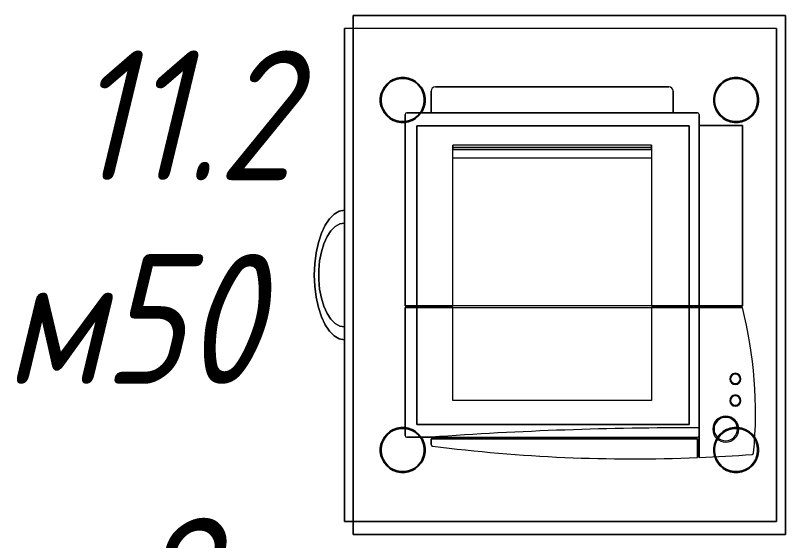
# Model space of a CAD drawing. Header units: millimetres. Extents: x -32954 to 151739, y -65671 to 56243.
# Drawn here: x -3833 to -2942, y -60944 to -60337 of the extents above; entities that cross this region are included whole.
import ezdxf

# ---------------------------------------------------------------- set-up
doc = ezdxf.new("R2010")
doc.units = ezdxf.units.MM
for name, color, linetype, lineweight in [('I-FURN', 7, 'Continuous', 9), ('I-FURN-IDEN', 7, 'Continuous', 9), ('M-EQPM', 7, 'Continuous', 9), ('M-EQPM-IDEN', 7, 'Continuous', 9)]:
    doc.layers.add(name, color=color, linetype=linetype, lineweight=lineweight)
doc.styles.add('GOST Common_I', font='GOST_Common Italic.ttf', dxfattribs={"width": 0.9, "height": 150})

# ---------------------------------------------------------------- blocks, each defined once
blk = doc.blocks.new('11-14_МФУ_ принтер - ГКБ_МФУ _2-10171861-О_ТХ_01')
at = {"layer": 'M-EQPM'}
for p, q in [((135, 217.5), (-135, 217.5)), ((-135, 217.5), (135, 217.5)), ((-140, 212.5), (-140, 187.5)), ((-140, 187.5), (-140, 212.5)), ((140, 187.5), (140, 212.5)), ((140, 212.5), (140, 187.5)), ((168, 187.5), (-168, 187.5)), ((-168, 187.5), (168, 187.5)), ((-140, 187.5), (140, 187.5)), ((140, 187.5), (-140, 187.5)), ((-170, 185.5), (-170, -35.5)), ((-170, -35.5), (-170, 185.5)), ((170, -35.5), (170, 185.5)), ((170, 185.5), (170, -35.5)), ((158.43, 172.22), (-156.57, 172.22)), ((-156.57, 172.22), (-156.57, -172.78)), ((-156.57, -172.78), (-156.57, 172.22)), ((-156.57, 172.22), (158.43, 172.22)), ((158.43, -172.78), (158.43, 172.22)), ((158.43, 172.22), (158.43, -172.78)), ((220, 172.8), (170, 172.8)), ((170, 172.8), (170, -35.5)), ((170, -35.5), (170, 172.8)), ((170, 172.8), (220, 172.8)), ((220, -35.5), (220, 172.8)), ((220, 172.8), (220, -35.5)), ((-115, 145), (-115, 150)), ((-115, 150), (-115, 147.5)), ((-115, 147.5), (-115, 150)), ((-115, 150), (-115, 145)), ((115, 150), (-115, 150)), ((115, 150), (-115, 150)), ((115, 150), (-115, 150)), ((115, 150), (-115, 150)), ((115, 147.5), (-115, 147.5)), ((115, 147.5), (-115, 147.5)), ((-115, -35.5), (-115, 145)), ((-115, 145), (115, 145)), ((-115, 135), (-115, 145)), ((115, 145), (-115, 145)), ((115, 145), (-115, 145)), ((115, 145), (-115, 145)), ((115, 145), (115, 150)), ((115, 150), (115, 147.5)), ((115, 147.5), (115, 150)), ((115, 150), (115, 145)), ((115, 145), (115, -35.5)), ((115, 145), (115, 135)), ((-115, -35.5), (-115, 135)), ((115, 135), (-115, 135)), ((115, 135), (115, -35.5)), ((-170, -35.5), (-115, -35.5)), ((170, -35.5), (-170, -35.5)), ((115, -35.5), (-115, -35.5)), ((115, -35.5), (170, -35.5)), ((170, -35.5), (220, -35.5)), ((220, -35.5), (170, -35.5)), ((-115, -37.5), (-170, -37.5)), ((-170, -37.5), (-170, -185.5)), ((-170, -185.5), (-170, -37.5)), ((-170, -37.5), (170, -37.5)), ((-115, -145), (-115, -37.5)), ((-115, -37.5), (115, -37.5)), ((-115, -145), (-115, -37.5)), ((170, -37.5), (115, -37.5)), ((115, -37.5), (115, -145)), ((115, -37.5), (115, -145)), ((220, -37.5), (170, -37.5)), ((170, -37.5), (170, -210.96)), ((170, -37.5), (220, -37.5)), ((170, -210.96), (170, -37.5)), ((170, -185.5), (170, -37.5)), ((170, -37.5), (170, -176.67)), ((115, -145), (-115, -145)), ((-156.57, -172.78), (158.43, -172.78)), ((158.43, -172.78), (-156.57, -172.78)), ((170, -185.5), (170, -176.67)), ((-168, -187.5), (168, -187.5)), ((-145, -187.5), (-168, -187.5)), ((-140, -187.5), (-145, -187.5)), ((-140, -187.5), (168, -187.5)), ((168, -189.5), (-140, -189.5)), ((-140, -189.5), (-140, -195.98)), ((-140, -195.98), (-140, -189.5)), ((-140, -189.5), (168, -189.5)), ((168, -189.5), (-140, -189.5)), ((-140, -189.5), (-140, -195.98)), ((-140, -195.98), (-140, -189.5)), ((-140, -189.5), (168, -189.5)), ((168, -189.5), (-140, -189.5)), ((-140, -189.5), (-140, -195.98)), ((-140, -195.98), (-140, -189.5)), ((-140, -189.5), (168, -189.5)), ((168, -211.04), (168, -189.5)), ((168, -189.5), (168, -211.04)), ((168, -211.04), (168, -189.5)), ((168, -189.5), (168, -211.04)), ((168, -211.04), (168, -189.5)), ((168, -189.5), (168, -211.04))]:
    blk.add_line(p, q, dxfattribs=at)
for centre, radius, start, end in [((-135, 212.5), 5, 90, 180), ((-135, 212.5), 5, 90, 180), ((135, 212.5), 5, 0, 90), ((135, 212.5), 5, 0, 90), ((-168, 185.5), 2, 90, 180), ((-168, 185.5), 2, 90, 180), ((168, 185.5), 2, 0, 90), ((168, 185.5), 2, 0, 90), ((-253.01, -158.64), 488.27, 354.48011, 14.36548), ((-253.01, -158.64), 488.27, 354.48011, 14.36548), ((211.89, -120.06), 6.5, 0, 180), ((211.89, -120.06), 6.5, 0, 180), ((211.89, -120.06), 5.5, 0, 180), ((211.89, -120.06), 5.5, 0, 180), ((211.89, -120.06), 6.5, 180, 360), ((211.89, -120.06), 6.5, 180, 360), ((211.89, -120.06), 5.5, 180, 360), ((211.89, -120.06), 5.5, 180, 0), ((211.89, -145.06), 6.5, 0, 180), ((211.89, -145.06), 6.5, 0, 180), ((211.89, -145.06), 5.5, 0, 180), ((211.89, -145.06), 5.5, 0, 180), ((211.89, -145.06), 6.5, 180, 360), ((211.89, -145.06), 6.5, 180, 360), ((211.89, -145.06), 5.5, 180, 360), ((211.89, -145.06), 5.5, 180, 0), ((200.75, -178.08), 15, 0, 180), ((200.75, -178.08), 15, 360, 180), ((200.75, -178.08), 13.5, 0, 180), ((200.75, -178.08), 13.5, 0, 180), ((157.16, -4253.11), 4076.46, 89.81958, 94.18042), ((157.16, -4253.11), 4076.46, 89.81958, 94.18042), ((200.75, -178.08), 15, 180, 360), ((200.75, -178.08), 15, 180, 360), ((200.75, -178.08), 13.5, 180, 360), ((200.75, -178.08), 13.5, 180, 0), ((-168, -185.5), 2, 180, 270), ((-168, -185.5), 2, 180, 270), ((168, -185.5), 2, 270, 0), ((168, -185.5), 2, 270, 0), ((-138.25, -195.98), 1.75, 180, 270), ((-138.25, -195.98), 1.75, 180, 270), ((-138.25, -195.98), 1.75, 180, 270), ((-138.25, -195.98), 1.75, 180, 270), ((-138.25, -195.98), 1.75, 180, 270), ((-138.25, -195.98), 1.75, 180, 270), ((94.37, 1624.07), 1836.58, 262.72342, 272.29775), ((94.37, 1624.07), 1836.58, 262.72342, 272.29775), ((94.37, 1624.07), 1836.58, 262.72342, 272.29775), ((94.37, 1624.07), 1836.58, 262.72342, 272.29775), ((94.37, 1624.07), 1836.58, 262.72342, 272.29775), ((94.37, 1624.07), 1836.58, 262.72342, 272.29775), ((94.37, 1624.07), 1836.58, 272.3602, 274.27152), ((94.37, 1624.07), 1836.58, 272.3602, 274.27152), ((231.01, -205.42), 2, 274.27152, 354.48011), ((231.01, -205.42), 2, 274.27152, 354.48011)]:
    blk.add_arc(centre, radius, start, end, dxfattribs=at)
blk = doc.blocks.new('М50_Тумба под МФУ - Тумба под МФУ _ТС_-8765143-О_ТХ_01')
at = {"layer": 'I-FURN'}
for p, q in [((500, -10), (-100, -10)), ((-100, -10), (-100, -510)), ((-100, -510), (-100, -10)), ((-100, -10), (500, -10)), ((500, -510), (500, -10)), ((500, -10), (500, -510)), ((484.85, -20.37), (-85, -20.37)), ((-85, -20.37), (484.85, -20.37)), ((-85, -20.37), (-85, -520)), ((-85, -20.37), (-85, -520)), ((484.85, -520), (484.85, -20.37)), ((484.85, -20.37), (484.85, -520)), ((-13.18, -43.67), (-17.11, -45.93)), ((-17.11, -45.93), (-13.18, -43.67)), ((-8.92, -42.12), (-13.18, -43.67)), ((-13.18, -43.67), (-8.92, -42.12)), ((-12.76, -44.57), (-8.66, -43.08)), ((-8.66, -43.08), (-12.76, -44.57)), ((-4.46, -41.33), (-8.92, -42.12)), ((-8.92, -42.12), (-4.46, -41.33)), ((-8.66, -43.08), (-4.37, -42.33)), ((-4.37, -42.33), (-8.66, -43.08)), ((0.07, -41.33), (-4.46, -41.33)), ((-4.46, -41.33), (0.07, -41.33)), ((-4.37, -42.33), (-0.01, -42.33)), ((-0.01, -42.33), (-4.37, -42.33)), ((-0.01, -42.33), (4.28, -43.08)), ((4.28, -43.08), (-0.01, -42.33)), ((4.54, -42.12), (0.07, -41.33)), ((0.07, -41.33), (4.54, -42.12)), ((4.28, -43.08), (8.37, -44.57)), ((8.37, -44.57), (4.28, -43.08)), ((8.8, -43.67), (4.54, -42.12)), ((4.54, -42.12), (8.8, -43.67)), ((12.72, -45.93), (8.8, -43.67)), ((8.8, -43.67), (12.72, -45.93)), ((391.2, -43.67), (387.28, -45.93)), ((387.28, -45.93), (391.2, -43.67)), ((395.46, -42.12), (391.2, -43.67)), ((391.2, -43.67), (395.46, -42.12)), ((391.63, -44.57), (395.72, -43.08)), ((395.72, -43.08), (391.63, -44.57)), ((399.93, -41.33), (395.46, -42.12)), ((395.46, -42.12), (399.93, -41.33)), ((395.72, -43.08), (400.01, -42.33)), ((400.01, -42.33), (395.72, -43.08)), ((404.46, -41.33), (399.93, -41.33)), ((399.93, -41.33), (404.46, -41.33)), ((400.01, -42.33), (404.37, -42.33)), ((404.37, -42.33), (400.01, -42.33)), ((404.37, -42.33), (408.66, -43.08)), ((408.66, -43.08), (404.37, -42.33)), ((408.92, -42.12), (404.46, -41.33)), ((404.46, -41.33), (408.92, -42.12)), ((408.66, -43.08), (412.76, -44.57)), ((412.76, -44.57), (408.66, -43.08)), ((413.18, -43.67), (408.92, -42.12)), ((408.92, -42.12), (413.18, -43.67)), ((417.11, -45.93), (413.18, -43.67)), ((413.18, -43.67), (417.11, -45.93)), ((-23.49, -52.32), (-25.76, -56.24)), ((-25.76, -56.24), (-23.49, -52.32)), ((-24.85, -56.67), (-22.67, -52.89)), ((-22.67, -52.89), (-24.85, -56.67)), ((-20.58, -48.85), (-23.49, -52.32)), ((-23.49, -52.32), (-20.58, -48.85)), ((-22.67, -52.89), (-19.87, -49.55)), ((-19.87, -49.55), (-22.67, -52.89)), ((-17.11, -45.93), (-20.58, -48.85)), ((-20.58, -48.85), (-17.11, -45.93)), ((-19.87, -49.55), (-16.53, -46.75)), ((-16.53, -46.75), (-19.87, -49.55)), ((-16.53, -46.75), (-12.76, -44.57)), ((-12.76, -44.57), (-16.53, -46.75)), ((8.37, -44.57), (12.15, -46.75)), ((12.15, -46.75), (8.37, -44.57)), ((12.15, -46.75), (15.49, -49.55)), ((15.49, -49.55), (12.15, -46.75)), ((16.19, -48.85), (12.72, -45.93)), ((12.72, -45.93), (16.19, -48.85)), ((15.49, -49.55), (18.29, -52.89)), ((18.29, -52.89), (15.49, -49.55)), ((19.11, -52.32), (16.19, -48.85)), ((16.19, -48.85), (19.11, -52.32)), ((18.29, -52.89), (20.47, -56.67)), ((20.47, -56.67), (18.29, -52.89)), ((21.37, -56.24), (19.11, -52.32)), ((19.11, -52.32), (21.37, -56.24)), ((380.89, -52.32), (378.63, -56.24)), ((378.63, -56.24), (380.89, -52.32)), ((379.53, -56.67), (381.71, -52.89)), ((381.71, -52.89), (379.53, -56.67)), ((383.81, -48.85), (380.89, -52.32)), ((380.89, -52.32), (383.81, -48.85)), ((381.71, -52.89), (384.51, -49.55)), ((384.51, -49.55), (381.71, -52.89)), ((387.28, -45.93), (383.81, -48.85)), ((383.81, -48.85), (387.28, -45.93)), ((384.51, -49.55), (387.85, -46.75)), ((387.85, -46.75), (384.51, -49.55)), ((387.85, -46.75), (391.63, -44.57)), ((391.63, -44.57), (387.85, -46.75)), ((412.76, -44.57), (416.53, -46.75)), ((416.53, -46.75), (412.76, -44.57)), ((416.53, -46.75), (419.87, -49.55)), ((419.87, -49.55), (416.53, -46.75)), ((420.58, -48.85), (417.11, -45.93)), ((417.11, -45.93), (420.58, -48.85)), ((419.87, -49.55), (422.67, -52.89)), ((422.67, -52.89), (419.87, -49.55)), ((423.49, -52.32), (420.58, -48.85)), ((420.58, -48.85), (423.49, -52.32)), ((422.67, -52.89), (424.85, -56.67)), ((423.1, -53.64), (422.67, -52.89)), ((425.76, -56.24), (423.49, -52.32)), ((423.49, -52.32), (425.76, -56.24)), ((-27.31, -60.5), (-28.09, -64.97)), ((-28.09, -64.97), (-27.31, -60.5)), ((-25.76, -56.24), (-27.31, -60.5)), ((-27.31, -60.5), (-25.76, -56.24)), ((-27.1, -65.05), (-26.34, -60.76)), ((-26.34, -60.76), (-27.1, -65.05)), ((-26.34, -60.76), (-24.85, -56.67)), ((-24.85, -56.67), (-26.34, -60.76)), ((20.47, -56.67), (21.96, -60.76)), ((21.96, -60.76), (20.47, -56.67)), ((22.92, -60.5), (21.37, -56.24)), ((21.37, -56.24), (22.92, -60.5)), ((21.96, -60.76), (22.71, -65.05)), ((22.71, -65.05), (21.96, -60.76)), ((23.71, -64.97), (22.92, -60.5)), ((22.92, -60.5), (23.71, -64.97)), ((377.08, -60.5), (376.29, -64.97)), ((376.29, -64.97), (377.08, -60.5)), ((378.63, -56.24), (377.08, -60.5)), ((377.08, -60.5), (378.63, -56.24)), ((377.29, -65.05), (378.04, -60.76)), ((378.04, -60.76), (377.29, -65.05)), ((378.04, -60.76), (379.53, -56.67)), ((379.53, -56.67), (378.04, -60.76)), ((424.85, -56.67), (423.1, -53.64)), ((424.85, -56.67), (426.34, -60.76)), ((425.14, -57.47), (424.85, -56.67)), ((426.34, -60.76), (425.14, -57.47)), ((427.31, -60.5), (425.76, -56.24)), ((425.76, -56.24), (427.31, -60.5)), ((426.34, -60.76), (427.1, -65.05)), ((426.49, -61.61), (426.34, -60.76)), ((427.1, -65.05), (426.49, -61.61)), ((428.09, -64.97), (427.31, -60.5)), ((427.31, -60.5), (428.09, -64.97)), ((-28.09, -64.97), (-28.09, -69.5)), ((-28.09, -69.5), (-28.09, -64.97)), ((-28.09, -69.5), (-27.31, -73.96)), ((-27.31, -73.96), (-28.09, -69.5)), ((-27.1, -69.41), (-27.1, -65.05)), ((-27.1, -65.05), (-27.1, -69.41)), ((-26.34, -73.7), (-27.1, -69.41)), ((-27.1, -69.41), (-26.34, -73.7)), ((22.71, -69.41), (21.96, -73.7)), ((21.96, -73.7), (22.71, -69.41)), ((22.71, -65.05), (22.71, -69.41)), ((22.71, -69.41), (22.71, -65.05)), ((22.92, -73.96), (23.71, -69.5)), ((23.71, -69.5), (22.92, -73.96)), ((23.71, -69.5), (23.71, -64.97)), ((23.71, -64.97), (23.71, -69.5)), ((376.29, -64.97), (376.29, -69.5)), ((376.29, -69.5), (376.29, -64.97)), ((376.29, -69.5), (377.08, -73.96)), ((377.08, -73.96), (376.29, -69.5)), ((377.29, -69.41), (377.29, -65.05)), ((377.29, -65.05), (377.29, -69.41)), ((378.04, -73.7), (377.29, -69.41)), ((377.29, -69.41), (377.9, -72.86)), ((427.1, -69.41), (426.34, -73.7)), ((426.34, -73.7), (427.1, -69.41)), ((427.1, -65.05), (427.1, -69.41)), ((427.1, -65.91), (427.1, -65.05)), ((427.1, -69.41), (427.1, -65.91)), ((427.31, -73.96), (428.09, -69.5)), ((428.09, -69.5), (427.31, -73.96)), ((428.09, -69.5), (428.09, -64.97)), ((428.09, -64.97), (428.09, -69.5)), ((-27.31, -73.96), (-25.76, -78.22)), ((-25.76, -78.22), (-27.31, -73.96)), ((-24.85, -77.8), (-26.34, -73.7)), ((-26.34, -73.7), (-24.85, -77.8)), ((-25.76, -78.22), (-23.49, -82.15)), ((-23.49, -82.15), (-25.76, -78.22)), ((-22.67, -81.57), (-24.85, -77.8)), ((-24.85, -77.8), (-22.67, -81.57)), ((20.47, -77.8), (18.29, -81.57)), ((18.29, -81.57), (20.47, -77.8)), ((19.11, -82.15), (21.37, -78.22)), ((21.37, -78.22), (19.11, -82.15)), ((21.96, -73.7), (20.47, -77.8)), ((20.47, -77.8), (21.96, -73.7)), ((21.37, -78.22), (22.92, -73.96)), ((22.92, -73.96), (21.37, -78.22)), ((377.08, -73.96), (378.63, -78.22)), ((378.63, -78.22), (377.08, -73.96)), ((377.9, -72.86), (378.04, -73.7)), ((379.53, -77.8), (378.04, -73.7)), ((378.04, -73.7), (379.24, -76.99)), ((378.63, -78.22), (380.89, -82.15)), ((380.89, -82.15), (378.63, -78.22)), ((379.24, -76.99), (379.53, -77.8)), ((381.71, -81.57), (379.53, -77.8)), ((379.53, -77.8), (381.71, -81.57)), ((424.85, -77.8), (422.67, -81.57)), ((422.67, -81.57), (424.85, -77.8)), ((423.49, -82.15), (425.76, -78.22)), ((425.76, -78.22), (423.49, -82.15)), ((426.34, -73.7), (424.85, -77.8)), ((424.85, -77.8), (426.34, -73.7)), ((425.76, -78.22), (427.31, -73.96)), ((427.31, -73.96), (425.76, -78.22)), ((-23.49, -82.15), (-20.58, -85.62)), ((-20.58, -85.62), (-23.49, -82.15)), ((-19.87, -84.91), (-22.67, -81.57)), ((-22.67, -81.57), (-19.87, -84.91)), ((-20.58, -85.62), (-17.11, -88.53)), ((-17.11, -88.53), (-20.58, -85.62)), ((-16.53, -87.71), (-19.87, -84.91)), ((-19.87, -84.91), (-16.53, -87.71)), ((-17.11, -88.53), (-13.18, -90.8)), ((-13.18, -90.8), (-17.11, -88.53)), ((-12.76, -89.89), (-16.53, -87.71)), ((-16.53, -87.71), (-12.76, -89.89)), ((12.15, -87.71), (8.37, -89.89)), ((8.37, -89.89), (12.15, -87.71)), ((8.8, -90.8), (12.72, -88.53)), ((12.72, -88.53), (8.8, -90.8)), ((15.49, -84.91), (12.15, -87.71)), ((12.15, -87.71), (15.49, -84.91)), ((12.72, -88.53), (16.19, -85.62)), ((16.19, -85.62), (12.72, -88.53)), ((18.29, -81.57), (15.49, -84.91)), ((15.49, -84.91), (18.29, -81.57)), ((16.19, -85.62), (19.11, -82.15)), ((19.11, -82.15), (16.19, -85.62)), ((380.89, -82.15), (383.81, -85.62)), ((383.81, -85.62), (380.89, -82.15)), ((384.51, -84.91), (381.71, -81.57)), ((381.71, -81.57), (384.51, -84.91)), ((383.81, -85.62), (387.28, -88.53)), ((387.28, -88.53), (383.81, -85.62)), ((387.85, -87.71), (384.51, -84.91)), ((384.51, -84.91), (387.85, -87.71)), ((387.28, -88.53), (391.2, -90.8)), ((391.2, -90.8), (387.28, -88.53)), ((391.63, -89.89), (387.85, -87.71)), ((387.85, -87.71), (391.63, -89.89)), ((416.53, -87.71), (412.76, -89.89)), ((412.76, -89.89), (416.53, -87.71)), ((413.18, -90.8), (417.11, -88.53)), ((417.11, -88.53), (413.18, -90.8)), ((419.87, -84.91), (416.53, -87.71)), ((416.53, -87.71), (419.87, -84.91)), ((417.11, -88.53), (420.58, -85.62)), ((420.58, -85.62), (417.11, -88.53)), ((422.67, -81.57), (419.87, -84.91)), ((419.87, -84.91), (422.67, -81.57)), ((420.58, -85.62), (423.49, -82.15)), ((423.49, -82.15), (420.58, -85.62)), ((-13.18, -90.8), (-8.92, -92.35)), ((-8.92, -92.35), (-13.18, -90.8)), ((-8.66, -91.38), (-12.76, -89.89)), ((-12.76, -89.89), (-8.66, -91.38)), ((-8.92, -92.35), (-4.46, -93.13)), ((-4.46, -93.13), (-8.92, -92.35)), ((-4.37, -92.14), (-8.66, -91.38)), ((-8.66, -91.38), (-4.37, -92.14)), ((-4.46, -93.13), (0.07, -93.13)), ((0.07, -93.13), (-4.46, -93.13)), ((-0.01, -92.14), (-4.37, -92.14)), ((-4.37, -92.14), (-0.01, -92.14)), ((4.28, -91.38), (-0.01, -92.14)), ((-0.01, -92.14), (4.28, -91.38)), ((0.07, -93.13), (4.54, -92.35)), ((4.54, -92.35), (0.07, -93.13)), ((8.37, -89.89), (4.28, -91.38)), ((4.28, -91.38), (8.37, -89.89)), ((4.54, -92.35), (8.8, -90.8)), ((8.8, -90.8), (4.54, -92.35)), ((391.2, -90.8), (395.46, -92.35)), ((395.46, -92.35), (391.2, -90.8)), ((395.72, -91.38), (391.63, -89.89)), ((391.63, -89.89), (395.72, -91.38)), ((395.46, -92.35), (399.93, -93.13)), ((399.93, -93.13), (395.46, -92.35)), ((400.01, -92.14), (395.72, -91.38)), ((395.72, -91.38), (400.01, -92.14)), ((399.93, -93.13), (404.46, -93.13)), ((404.46, -93.13), (399.93, -93.13)), ((404.37, -92.14), (400.01, -92.14)), ((400.01, -92.14), (404.37, -92.14)), ((408.66, -91.38), (404.37, -92.14)), ((404.37, -92.14), (408.66, -91.38)), ((404.46, -93.13), (408.92, -92.35)), ((408.92, -92.35), (404.46, -93.13)), ((412.76, -89.89), (408.66, -91.38)), ((408.66, -91.38), (412.76, -89.89)), ((408.92, -92.35), (413.18, -90.8)), ((413.18, -90.8), (408.92, -92.35)), ((-4.46, -426.87), (-8.92, -427.65)), ((-8.92, -427.65), (-4.46, -426.87)), ((0.07, -426.87), (-4.46, -426.87)), ((-4.46, -426.87), (0.07, -426.87)), ((4.54, -427.65), (0.07, -426.87)), ((0.07, -426.87), (4.54, -427.65)), ((399.93, -426.87), (395.46, -427.65)), ((395.46, -427.65), (399.93, -426.87)), ((404.46, -426.87), (399.93, -426.87)), ((399.93, -426.87), (404.46, -426.87)), ((408.92, -427.65), (404.46, -426.87)), ((404.46, -426.87), (408.92, -427.65)), ((-20.58, -434.38), (-23.49, -437.85)), ((-23.49, -437.85), (-20.58, -434.38)), ((-22.67, -438.43), (-19.87, -435.09)), ((-19.87, -435.09), (-22.67, -438.43)), ((-17.11, -431.47), (-20.58, -434.38)), ((-20.58, -434.38), (-17.11, -431.47)), ((-19.87, -435.09), (-16.53, -432.29)), ((-16.53, -432.29), (-19.87, -435.09)), ((-13.18, -429.2), (-17.11, -431.47)), ((-17.11, -431.47), (-13.18, -429.2)), ((-16.53, -432.29), (-12.76, -430.11)), ((-12.76, -430.11), (-16.53, -432.29)), ((-8.92, -427.65), (-13.18, -429.2)), ((-13.18, -429.2), (-8.92, -427.65)), ((-12.76, -430.11), (-8.66, -428.62)), ((-8.66, -428.62), (-12.76, -430.11)), ((-8.66, -428.62), (-4.37, -427.86)), ((-4.37, -427.86), (-8.66, -428.62)), ((-4.37, -427.86), (-0.01, -427.86)), ((-0.01, -427.86), (-4.37, -427.86)), ((-0.01, -427.86), (4.28, -428.62)), ((4.28, -428.62), (-0.01, -427.86)), ((4.28, -428.62), (8.37, -430.11)), ((8.37, -430.11), (4.28, -428.62)), ((8.8, -429.2), (4.54, -427.65)), ((4.54, -427.65), (8.8, -429.2)), ((8.37, -430.11), (12.15, -432.29)), ((12.15, -432.29), (8.37, -430.11)), ((12.72, -431.47), (8.8, -429.2)), ((8.8, -429.2), (12.72, -431.47)), ((12.15, -432.29), (15.49, -435.09)), ((15.49, -435.09), (12.15, -432.29)), ((16.19, -434.38), (12.72, -431.47)), ((12.72, -431.47), (16.19, -434.38)), ((15.49, -435.09), (18.29, -438.43)), ((18.29, -438.43), (15.49, -435.09)), ((19.11, -437.85), (16.19, -434.38)), ((16.19, -434.38), (19.11, -437.85)), ((383.81, -434.38), (380.89, -437.85)), ((380.89, -437.85), (383.81, -434.38)), ((381.71, -438.43), (384.51, -435.09)), ((384.51, -435.09), (381.71, -438.43)), ((387.28, -431.47), (383.81, -434.38)), ((383.81, -434.38), (387.28, -431.47)), ((384.51, -435.09), (387.85, -432.29)), ((387.85, -432.29), (384.51, -435.09)), ((391.2, -429.2), (387.28, -431.47)), ((387.28, -431.47), (391.2, -429.2)), ((387.85, -432.29), (391.63, -430.11)), ((391.63, -430.11), (387.85, -432.29)), ((395.46, -427.65), (391.2, -429.2)), ((391.2, -429.2), (395.46, -427.65)), ((391.63, -430.11), (395.72, -428.62)), ((395.72, -428.62), (391.63, -430.11)), ((395.72, -428.62), (400.01, -427.86)), ((400.01, -427.86), (395.72, -428.62)), ((400.01, -427.86), (404.37, -427.86)), ((404.37, -427.86), (400.01, -427.86)), ((404.37, -427.86), (408.66, -428.62)), ((408.66, -428.62), (404.37, -427.86)), ((408.66, -428.62), (412.76, -430.11)), ((412.76, -430.11), (408.66, -428.62)), ((413.18, -429.2), (408.92, -427.65)), ((408.92, -427.65), (413.18, -429.2)), ((412.76, -430.11), (416.53, -432.29)), ((416.53, -432.29), (412.76, -430.11)), ((417.11, -431.47), (413.18, -429.2)), ((413.18, -429.2), (417.11, -431.47)), ((416.53, -432.29), (419.87, -435.09)), ((419.87, -435.09), (416.53, -432.29)), ((420.58, -434.38), (417.11, -431.47)), ((417.11, -431.47), (420.58, -434.38)), ((419.87, -435.09), (422.67, -438.43)), ((422.67, -438.43), (419.87, -435.09)), ((423.49, -437.85), (420.58, -434.38)), ((420.58, -434.38), (423.49, -437.85)), ((-25.76, -441.78), (-27.31, -446.04)), ((-27.31, -446.04), (-25.76, -441.78)), ((-26.34, -446.3), (-24.85, -442.2)), ((-24.85, -442.2), (-26.34, -446.3)), ((-23.49, -437.85), (-25.76, -441.78)), ((-25.76, -441.78), (-23.49, -437.85)), ((-24.85, -442.2), (-22.67, -438.43)), ((-22.67, -438.43), (-24.85, -442.2)), ((18.29, -438.43), (20.47, -442.2)), ((20.47, -442.2), (18.29, -438.43)), ((21.37, -441.78), (19.11, -437.85)), ((19.11, -437.85), (21.37, -441.78)), ((20.47, -442.2), (21.96, -446.3)), ((20.76, -443.01), (20.47, -442.2)), ((21.96, -446.3), (20.76, -443.01)), ((22.92, -446.04), (21.37, -441.78)), ((21.37, -441.78), (22.92, -446.04)), ((378.63, -441.78), (377.08, -446.04)), ((377.08, -446.04), (378.63, -441.78)), ((378.04, -446.3), (379.53, -442.2)), ((379.53, -442.2), (378.04, -446.3)), ((380.89, -437.85), (378.63, -441.78)), ((378.63, -441.78), (380.89, -437.85)), ((379.53, -442.2), (381.71, -438.43)), ((381.71, -438.43), (379.53, -442.2)), ((422.67, -438.43), (424.85, -442.2)), ((424.85, -442.2), (422.67, -438.43)), ((425.76, -441.78), (423.49, -437.85)), ((423.49, -437.85), (425.76, -441.78)), ((424.85, -442.2), (426.34, -446.3)), ((426.34, -446.3), (424.85, -442.2)), ((427.31, -446.04), (425.76, -441.78)), ((425.76, -441.78), (427.31, -446.04)), ((-27.31, -446.04), (-28.09, -450.5)), ((-28.09, -450.5), (-27.31, -446.04)), ((-28.09, -450.5), (-28.09, -455.03)), ((-28.09, -455.03), (-28.09, -450.5)), ((-27.1, -450.59), (-26.34, -446.3)), ((-26.34, -446.3), (-27.1, -450.59)), ((-27.1, -454.95), (-27.1, -450.59)), ((-27.1, -450.59), (-27.1, -454.09)), ((-27.1, -454.09), (-27.1, -454.95)), ((21.96, -446.3), (22.71, -450.59)), ((22.1, -447.14), (21.96, -446.3)), ((22.71, -450.59), (22.1, -447.14)), ((22.71, -450.59), (22.71, -454.95)), ((22.71, -454.95), (22.71, -450.59)), ((23.71, -450.5), (22.92, -446.04)), ((22.92, -446.04), (23.71, -450.5)), ((23.71, -455.03), (23.71, -450.5)), ((23.71, -450.5), (23.71, -455.03)), ((377.08, -446.04), (376.29, -450.5)), ((376.29, -450.5), (377.08, -446.04)), ((376.29, -450.5), (376.29, -455.03)), ((376.29, -455.03), (376.29, -450.5)), ((377.29, -450.59), (378.04, -446.3)), ((378.04, -446.3), (377.29, -450.59)), ((377.29, -454.95), (377.29, -450.59)), ((377.29, -450.59), (377.29, -454.95)), ((426.34, -446.3), (427.1, -450.59)), ((427.1, -450.59), (426.34, -446.3)), ((427.1, -450.59), (427.1, -454.95)), ((427.1, -454.95), (427.1, -450.59)), ((428.09, -450.5), (427.31, -446.04)), ((427.31, -446.04), (428.09, -450.5)), ((428.09, -455.03), (428.09, -450.5)), ((428.09, -450.5), (428.09, -455.03)), ((-28.09, -455.03), (-27.31, -459.5)), ((-27.31, -459.5), (-28.09, -455.03)), ((-27.31, -459.5), (-25.76, -463.76)), ((-25.76, -463.76), (-27.31, -459.5)), ((-26.34, -459.24), (-27.1, -454.95)), ((-27.1, -454.95), (-26.49, -458.39)), ((-26.49, -458.39), (-26.34, -459.24)), ((-24.85, -463.33), (-26.34, -459.24)), ((-26.34, -459.24), (-25.14, -462.53)), ((-25.14, -462.53), (-24.85, -463.33)), ((21.96, -459.24), (20.47, -463.33)), ((20.47, -463.33), (21.96, -459.24)), ((21.37, -463.76), (22.92, -459.5)), ((22.92, -459.5), (21.37, -463.76)), ((22.71, -454.95), (21.96, -459.24)), ((21.96, -459.24), (22.71, -454.95)), ((22.92, -459.5), (23.71, -455.03)), ((23.71, -455.03), (22.92, -459.5)), ((376.29, -455.03), (377.08, -459.5)), ((377.08, -459.5), (376.29, -455.03)), ((377.08, -459.5), (378.63, -463.76)), ((378.63, -463.76), (377.08, -459.5)), ((378.04, -459.24), (377.29, -454.95)), ((377.29, -454.95), (378.04, -459.24)), ((379.53, -463.33), (378.04, -459.24)), ((378.04, -459.24), (379.53, -463.33)), ((426.34, -459.24), (424.85, -463.33)), ((424.85, -463.33), (426.34, -459.24)), ((425.76, -463.76), (427.31, -459.5)), ((427.31, -459.5), (425.76, -463.76)), ((427.1, -454.95), (426.34, -459.24)), ((426.34, -459.24), (427.1, -454.95)), ((427.31, -459.5), (428.09, -455.03)), ((428.09, -455.03), (427.31, -459.5)), ((-25.76, -463.76), (-23.49, -467.68)), ((-23.49, -467.68), (-25.76, -463.76)), ((-22.67, -467.11), (-24.85, -463.33)), ((-24.85, -463.33), (-23.1, -466.37)), ((-23.49, -467.68), (-20.58, -471.15)), ((-20.58, -471.15), (-23.49, -467.68)), ((-23.1, -466.37), (-22.67, -467.11)), ((-19.87, -470.45), (-22.67, -467.11)), ((-22.67, -467.11), (-19.87, -470.45)), ((-20.58, -471.15), (-17.11, -474.07)), ((-17.11, -474.07), (-20.58, -471.15)), ((-16.53, -473.25), (-19.87, -470.45)), ((-19.87, -470.45), (-16.53, -473.25)), ((15.49, -470.45), (12.15, -473.25)), ((12.15, -473.25), (15.49, -470.45)), ((12.72, -474.07), (16.19, -471.15)), ((16.19, -471.15), (12.72, -474.07)), ((18.29, -467.11), (15.49, -470.45)), ((15.49, -470.45), (18.29, -467.11)), ((16.19, -471.15), (19.11, -467.68)), ((19.11, -467.68), (16.19, -471.15)), ((20.47, -463.33), (18.29, -467.11)), ((18.29, -467.11), (20.47, -463.33)), ((19.11, -467.68), (21.37, -463.76)), ((21.37, -463.76), (19.11, -467.68)), ((378.63, -463.76), (380.89, -467.68)), ((380.89, -467.68), (378.63, -463.76)), ((381.71, -467.11), (379.53, -463.33)), ((379.53, -463.33), (381.71, -467.11)), ((380.89, -467.68), (383.81, -471.15)), ((383.81, -471.15), (380.89, -467.68)), ((384.51, -470.45), (381.71, -467.11)), ((381.71, -467.11), (384.51, -470.45)), ((383.81, -471.15), (387.28, -474.07)), ((387.28, -474.07), (383.81, -471.15)), ((387.85, -473.25), (384.51, -470.45)), ((384.51, -470.45), (387.85, -473.25)), ((419.87, -470.45), (416.53, -473.25)), ((416.53, -473.25), (419.87, -470.45)), ((417.11, -474.07), (420.58, -471.15)), ((420.58, -471.15), (417.11, -474.07)), ((422.67, -467.11), (419.87, -470.45)), ((419.87, -470.45), (422.67, -467.11)), ((420.58, -471.15), (423.49, -467.68)), ((423.49, -467.68), (420.58, -471.15)), ((424.85, -463.33), (422.67, -467.11)), ((422.67, -467.11), (424.85, -463.33)), ((423.49, -467.68), (425.76, -463.76)), ((425.76, -463.76), (423.49, -467.68)), ((-17.11, -474.07), (-13.18, -476.33)), ((-13.18, -476.33), (-17.11, -474.07)), ((-12.76, -475.43), (-16.53, -473.25)), ((-16.53, -473.25), (-12.76, -475.43)), ((-13.18, -476.33), (-8.92, -477.88)), ((-8.92, -477.88), (-13.18, -476.33)), ((-8.66, -476.92), (-12.76, -475.43)), ((-12.76, -475.43), (-8.66, -476.92)), ((-8.92, -477.88), (-4.46, -478.67)), ((-4.46, -478.67), (-8.92, -477.88)), ((-4.37, -477.67), (-8.66, -476.92)), ((-8.66, -476.92), (-4.37, -477.67)), ((-4.46, -478.67), (0.07, -478.67)), ((0.07, -478.67), (-4.46, -478.67)), ((-0.01, -477.67), (-4.37, -477.67)), ((-4.37, -477.67), (-0.01, -477.67)), ((4.28, -476.92), (-0.01, -477.67)), ((-0.01, -477.67), (4.28, -476.92)), ((0.07, -478.67), (4.54, -477.88)), ((4.54, -477.88), (0.07, -478.67)), ((8.37, -475.43), (4.28, -476.92)), ((4.28, -476.92), (8.37, -475.43)), ((4.54, -477.88), (8.8, -476.33)), ((8.8, -476.33), (4.54, -477.88)), ((12.15, -473.25), (8.37, -475.43)), ((8.37, -475.43), (12.15, -473.25)), ((8.8, -476.33), (12.72, -474.07)), ((12.72, -474.07), (8.8, -476.33)), ((387.28, -474.07), (391.2, -476.33)), ((391.2, -476.33), (387.28, -474.07)), ((391.63, -475.43), (387.85, -473.25)), ((387.85, -473.25), (391.63, -475.43)), ((391.2, -476.33), (395.46, -477.88)), ((395.46, -477.88), (391.2, -476.33)), ((395.72, -476.92), (391.63, -475.43)), ((391.63, -475.43), (395.72, -476.92)), ((395.46, -477.88), (399.93, -478.67)), ((399.93, -478.67), (395.46, -477.88)), ((400.01, -477.67), (395.72, -476.92)), ((395.72, -476.92), (400.01, -477.67)), ((399.93, -478.67), (404.46, -478.67)), ((404.46, -478.67), (399.93, -478.67)), ((404.37, -477.67), (400.01, -477.67)), ((400.01, -477.67), (404.37, -477.67)), ((408.66, -476.92), (404.37, -477.67)), ((404.37, -477.67), (408.66, -476.92)), ((404.46, -478.67), (408.92, -477.88)), ((408.92, -477.88), (404.46, -478.67)), ((412.76, -475.43), (408.66, -476.92)), ((408.66, -476.92), (412.76, -475.43)), ((408.92, -477.88), (413.18, -476.33)), ((413.18, -476.33), (408.92, -477.88)), ((416.53, -473.25), (412.76, -475.43)), ((412.76, -475.43), (416.53, -473.25)), ((413.18, -476.33), (417.11, -474.07)), ((417.11, -474.07), (413.18, -476.33)), ((-100, -510), (500, -510)), ((500, -510), (-100, -510)), ((484.85, -520), (-85, -520)), ((-85, -520), (484.85, -520)), ((140, -520), (125, -520)), ((125, -520), (140, -520)), ((275, -520), (260, -520)), ((260, -520), (275, -520))]:
    blk.add_line(p, q, dxfattribs=at)
at = {"layer": 'I-FURN', "flags": 128}
for points in [[(125, -520), (126.14, -526.08), (129.52, -531.97), (135.05, -537.5), (142.55, -542.5), (151.79, -546.81), (162.5, -550.31), (174.35, -552.89), (186.98, -554.47), (200, -555), (213.02, -554.47), (225.65, -552.89), (237.5, -550.31), (248.21, -546.81), (257.45, -542.5), (264.95, -537.5), (270.48, -531.97), (273.86, -526.08), (275, -520)], [(275, -520), (273.86, -526.08), (270.48, -531.97), (264.95, -537.5), (257.45, -542.5), (248.21, -546.81), (237.5, -550.31), (225.65, -552.89), (213.02, -554.47), (200, -555), (186.98, -554.47), (174.35, -552.89), (162.5, -550.31), (151.79, -546.81), (142.55, -542.5), (135.05, -537.5), (129.52, -531.97), (126.14, -526.08), (125, -520)], [(260, -520), (258.98, -525.51), (255.95, -530.84), (251.01, -535.79), (244.34, -540.21), (236.16, -543.94), (226.74, -546.85), (216.42, -548.85), (205.54, -549.87), (194.46, -549.87), (183.58, -548.85), (173.26, -546.85), (163.84, -543.94), (155.66, -540.21), (148.99, -535.79), (144.05, -530.84), (141.02, -525.51), (140, -520)], [(140, -520), (141.02, -525.51), (144.05, -530.84), (148.99, -535.79), (155.66, -540.21), (163.84, -543.94), (173.26, -546.85), (183.58, -548.85), (194.46, -549.87), (205.54, -549.87), (216.42, -548.85), (226.74, -546.85), (236.16, -543.94), (244.34, -540.21), (251.01, -535.79), (255.95, -530.84), (258.98, -525.51), (260, -520)]]:
    blk.add_lwpolyline(points, dxfattribs=at)

msp = doc.modelspace()

# ---------------------------------------------------------------- block references
at = {"layer": 'I-FURN', "rotation": 269.9999999999996}
msp.add_blockref('М50_Тумба под МФУ - Тумба под МФУ _ТС_-8765143-О_ТХ_01', (-2932.29, -60437.19), dxfattribs=at)
at = {"layer": 'M-EQPM'}
msp.add_blockref('11-14_МФУ_ принтер - ГКБ_МФУ _2-10171861-О_ТХ_01', (-3212.29, -60637.19), dxfattribs=at)

# ---------------------------------------------------------------- texts
at = {"layer": 'I-FURN-IDEN', "char_height": 150, "attachment_point": 1, "style": 'GOST Common_I'}
for s, insert, width in [('50', (-3732.27, -60612.9), 245.3164), ('\\fGOST Common|b0|i1|c204|p34|;\\W.9;м', (-3845.38, -60612.9), 137.0886)]:
    msp.add_mtext(s, dxfattribs=dict(at, insert=insert, width=width))
at = {"layer": 'M-EQPM-IDEN', "char_height": 150, "attachment_point": 1, "style": 'GOST Common_I'}
for s, insert, width in [('11.2', (-3766.52, -60377.69), 346.329), ('\\fGOST Common|b0|i1|c204|p34|;\\W.9;8', (-3700.54, -60918.26), 122.6582)]:
    msp.add_mtext(s, dxfattribs=dict(at, insert=insert, width=width))

doc.saveas('drawing.dxf')
